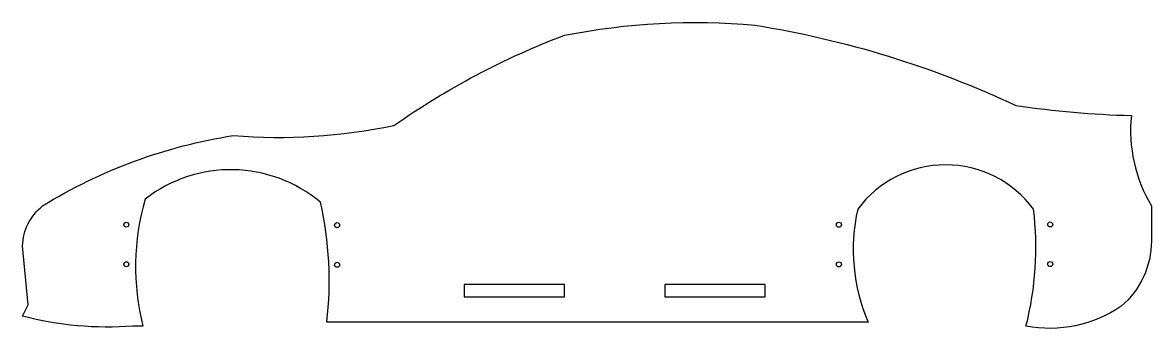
# Model space of a CAD drawing. Header units: inches. Extents: x -0.9 to 10.4, y -0.3 to 2.7.
import ezdxf

# ---------------------------------------------------------------- set-up
doc = ezdxf.new("R2010")
doc.units = ezdxf.units.IN
doc.layers.get('0').update_dxf_attribs({"linetype": 'CONTINUOUS'})

msp = doc.modelspace()

# ---------------------------------------------------------------- linework, layer by layer
msp.add_lwpolyline([(7.527, -0.25), (2.131, -0.25, 0.085426), (2.069, 0.944, 0.353698), (0.323, 0.976, 0.134542), (0.3, -0.291), (0.2, -0.291, -0.082763), (-0.9, -0.191), (-0.844, -0.077), (-0.9, 0.509, -0.219093), (-0.7, 0.909, -0.09902), (1.2, 1.609, 0.071068), (2.8, 1.709, -0.062176), (4.5, 2.609, -0.071068), (6.4, 2.709, -0.070303), (9, 1.909, 0.030532), (10.15, 1.809, 0.161635), (10.35, 0.909), (10.35, 0.559, -0.219637), (10.05, -0.091, -0.199821), (9.1, -0.291, 0.093302), (9.175, 0.875, 0.504234), (7.423, 0.875, 0.15754)], format="xyb", close=True)
for points in [[(3.5, 0), (4.5, 0), (4.5, 0.125), (3.5, 0.125)], [(5.5, 0), (6.5, 0), (6.5, 0.125), (5.5, 0.125)]]:
    msp.add_lwpolyline(points, close=True)
for centre in [(0.134, 0.721), (2.234, 0.716), (7.236, 0.72), (9.341, 0.723), (0.134, 0.326), (2.234, 0.321), (7.236, 0.325), (9.341, 0.328)]:
    msp.add_circle(centre, 0.025)

doc.saveas('drawing.dxf')
